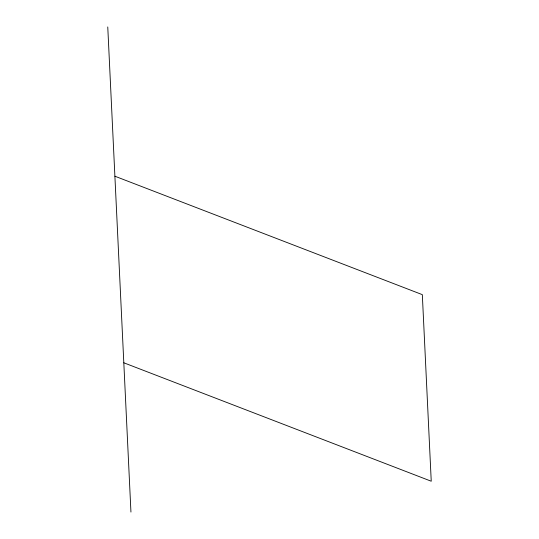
<?xml version="1.0" encoding="UTF-8"?>
<svg xmlns="http://www.w3.org/2000/svg" width="539" height="539" viewBox="0 0 539 539"><rect width="100%" height="100%" fill="white"/><g stroke="black" fill="none" stroke-linecap="round" stroke-linejoin="round"><path stroke-width="0.81" d="M114.895 176.213L422.327 294.651L431.24 481.226L123.808 362.787M107.76 26.95L130.943 512.05"/></g></svg>
